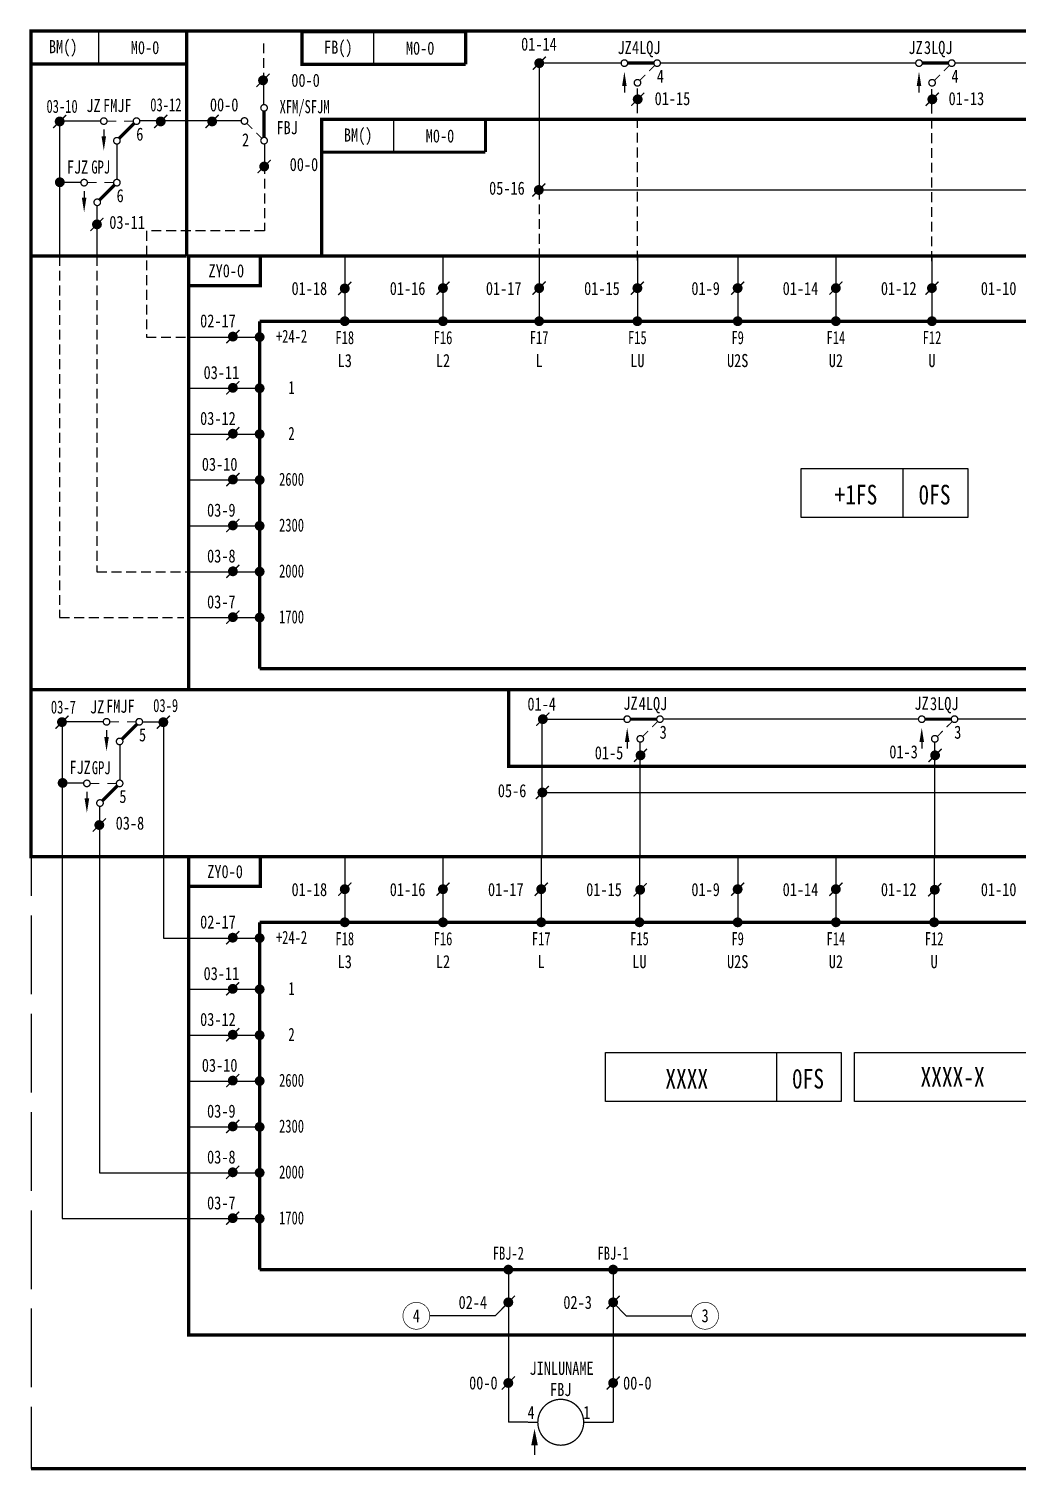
# Model space of a CAD drawing. Header units: millimetres. Extents: x -451 to 0, y -220 to 0.
# Drawn here: x -451.1 to -300.1, y -219.7 to 0.3 of the extents above; entities that cross this region are included whole.
import ezdxf
from ezdxf.enums import TextEntityAlignment as Align

# ---------------------------------------------------------------- set-up
doc = ezdxf.new("R2010")
doc.units = ezdxf.units.MM
doc.linetypes.add('ACAD_ISO02W100', pattern=[15, 12, -3])
doc.linetypes.add('DASHEDX2', pattern=[1.5, 1, -0.5])
for name, color, linetype in [('define', 7, 'Continuous'), ('hide', 7, 'Continuous'), ('tie', 7, 'Continuous')]:
    doc.layers.add(name, color=color, linetype=linetype)

# ---------------------------------------------------------------- blocks, each defined once
blk = doc.blocks.new('JS')
at = {"const_width": 0.75}
blk.add_lwpolyline([(-0.375, 0, -1), (0.375, 0, -1)], format="xyb", close=True, dxfattribs=at)
at = {"width": 0.7}
blk.add_attdef('Z20', text='', height=2, dxfattribs=at).set_placement((0, 1.5), align=Align.CENTER)
blk = doc.blocks.new('JTX')
at = {"const_width": 0.2}
blk.add_lwpolyline([(0, -2.5), (0, -4)], dxfattribs=at)
blk.add_solid([(-0.5, -2.5), (0.5, -2.5), (0, 0)])
blk = doc.blocks.new('JX')
at = {"const_width": 0.75}
blk.add_lwpolyline([(-0.375, 0, 1), (0.375, 0, 1)], format="xyb", close=True, dxfattribs=at)
at = {"width": 0.7}
blk.add_attdef('Z20', text='', height=2, dxfattribs=at).set_placement((0, -3.5), align=Align.CENTER)

msp = doc.modelspace()

# ---------------------------------------------------------------- linework, layer by layer
at = {"color": 7}
for p, q in [((-440.37, -5), (-440.37, 0)), ((-398.36, -5.09), (-398.36, -0.09)), ((-395.33, -18.49), (-395.33, -13.49)), ((-247.52, -13.49), (-378.04, -13.49)), ((-373.08, -24.26), (-285.64, -24.26)), ((-402.82, -34.29), (-402.82, -44.29)), ((-387.82, -34.29), (-387.82, -44.29)), ((-373.14, -34.29), (-373.14, -44.29)), ((-358.14, -34.29), (-358.14, -44.29)), ((-342.82, -34.29), (-342.82, -44.29)), ((-327.82, -34.29), (-327.82, -44.29)), ((-313.15, -34.29), (-313.15, -44.29)), ((-333.12, -66.76), (-307.69, -66.76)), ((-333.12, -74.26), (-333.12, -66.76)), ((-317.6, -66.76), (-317.6, -74.26)), ((-307.69, -66.76), (-307.69, -74.26)), ((-307.69, -74.26), (-333.12, -74.26)), ((-372.66, -116.22), (-285.21, -116.22)), ((-402.82, -126.03), (-402.82, -136.03)), ((-387.82, -126.03), (-387.82, -136.03)), ((-372.82, -126.03), (-372.82, -136.03)), ((-357.82, -126.03), (-357.82, -136.03)), ((-342.82, -126.03), (-342.82, -136.03)), ((-327.82, -126.03), (-327.82, -136.03)), ((-312.82, -126.03), (-312.82, -136.03)), ((-363, -155.9), (-327, -155.9)), ((-363, -163.4), (-363, -155.9)), ((-336.91, -155.9), (-336.91, -163.4)), ((-327, -155.9), (-327, -163.4)), ((-327, -163.4), (-363, -163.4)), ((-377.84, -189.04), (-377.84, -203.04)), ((-361.84, -189.04), (-361.84, -203.04)), ((-377.84, -194.04), (-379.84, -196.09)), ((-361.84, -194.04), (-359.84, -196.09)), ((-379.84, -196.09), (-389.84, -196.09)), ((-359.84, -196.09), (-349.84, -196.09)), ((-377.84, -203.04), (-377.84, -212.34)), ((-361.84, -203.04), (-361.84, -212.34)), ((-374.84, -212.34), (-377.84, -212.34)), ((-364.84, -212.34), (-361.84, -212.34))]:
    msp.add_line(p, q, dxfattribs=at)
at = {"linetype": 'DASHEDX2', "ltscale": 1.5}
for p, q in [((-415.16, -7.89), (-415.16, -1.31)), ((-358.14, -35.04), (-358.14, -8.32)), ((-313.15, -35.11), (-313.15, -8.32)), ((-373.14, -24.21), (-373.14, -34.42))]:
    msp.add_line(p, q, dxfattribs=at)
for p, q in [((-315.61, -4.9), (-354.62, -4.9)), ((-264.02, -4.9), (-309.65, -4.9)), ((-415.09, -17.19), (-415.09, -20.55)), ((-426.6, -46.71), (-415.63, -46.71)), ((-426.66, -54.52), (-415.63, -54.52)), ((-426.66, -61.52), (-415.63, -61.52)), ((-426.66, -68.52), (-415.63, -68.52)), ((-426.66, -75.52), (-415.63, -75.52)), ((-426.66, -82.52), (-415.63, -82.52)), ((-426.66, -89.52), (-415.63, -89.52)), ((-315.18, -105.03), (-354.2, -105.03)), ((-263.6, -105.03), (-309.22, -105.03)), ((-357.71, -126.12), (-357.71, -108.46)), ((-312.73, -126.12), (-312.73, -108.46)), ((-426.6, -138.44), (-415.63, -138.44)), ((-426.66, -146.26), (-415.63, -146.26)), ((-426.66, -153.26), (-415.63, -153.26)), ((-426.66, -160.26), (-415.63, -160.26)), ((-426.66, -167.26), (-415.63, -167.26)), ((-426.66, -174.26), (-415.63, -174.26)), ((-426.66, -181.26), (-415.63, -181.26))]:
    msp.add_line(p, q)
at = {"color": 7, "linetype": 'DASHEDX2', "ltscale": 1.5}
msp.add_line((-415.24, -7.89), (-415.24, -7.1), dxfattribs=at)
at = {"color": 7}
for points, const_width in [([(-100.9, 0), (-100.9, -219.4), (-450.73, -219.4)], 0.5), ([(-426.98, 0.08), (-426.98, -34.34)], 0.5), ([(-409.36, -0.09), (-384.36, -0.09), (-384.36, -5.09)], 0.5), ([(-409.36, -0.09), (-409.36, -5.09), (-384.36, -5.09)], 0.5), ([(-247.52, -0.31), (-247.52, -13.49), (-406.33, -13.49), (-406.33, -34.34)], 0.5), ([(-374.11, -5.9), (-372.11, -3.9)], 0.2), ([(-416.31, -8.52), (-414.31, -6.52)], 0.2), ([(-359.62, -4.9), (-355.62, -4.9)], 0.5), ([(-355.47, -5.25), (-356.32, -6.1)], 0.15), ([(-314.63, -4.9), (-310.63, -4.9)], 0.5), ([(-310.48, -5.25), (-311.33, -6.1)], 0.15), ([(-356.92, -6.7), (-357.76, -7.54)], 0.15), ([(-311.93, -6.7), (-312.78, -7.54)], 0.15), ([(-359.08, -11.42), (-357.08, -9.42)], 0.2), ([(-314.1, -11.42), (-312.1, -9.42)], 0.2), ([(-447.36, -14.8), (-445.36, -12.8)], 0.2), ([(-431.92, -14.8), (-429.92, -12.8)], 0.2), ([(-424.08, -14.8), (-422.08, -12.8)], 0.2), ([(-439.12, -13.75), (-437.72, -13.75)], 0.15), ([(-434.97, -14.1), (-437.27, -16.39)], 0.5), ([(-436.52, -13.75), (-435.12, -13.75)], 0.15), ([(-378.04, -13.49), (-406.33, -13.49), (-406.33, -34.36)], 0.5), ([(-406.33, -13.49), (-381.33, -13.49), (-381.33, -18.49)], 0.5), ([(-406.33, -13.49), (-406.33, -18.49), (-381.33, -18.49)], 0.5), ([(-416.13, -21.68), (-414.13, -19.68)], 0.2), ([(-442.12, -23.14), (-440.72, -23.14)], 0.15), ([(-437.97, -23.49), (-440.26, -25.79)], 0.5), ([(-439.52, -23.14), (-438.12, -23.14)], 0.15), ([(-374.19, -25.26), (-372.19, -23.26)], 0.2), ([(-441.67, -30.51), (-439.67, -28.51)], 0.2), ([(-415.72, -34.34), (-415.72, -38.86), (-426.59, -38.86)], 0.5), ([(-247.1, -100.53), (-247.1, -112.21), (-377.79, -112.21), (-377.79, -100.46)], 0.5), ([(-447, -106.48), (-445, -104.48)], 0.2), ([(-438.7, -105.43), (-437.3, -105.43)], 0.15), ([(-434.55, -105.79), (-436.84, -108.08)], 0.5), ([(-436.1, -105.43), (-434.7, -105.43)], 0.15), ([(-431.52, -106.49), (-429.52, -104.49)], 0.2), ([(-373.57, -106.03), (-371.57, -104.03)], 0.2), ([(-359.19, -105.03), (-355.19, -105.03)], 0.5), ([(-355.05, -105.39), (-355.89, -106.23)], 0.15), ([(-314.21, -105.03), (-310.21, -105.03)], 0.5), ([(-310.06, -105.39), (-310.91, -106.23)], 0.15), ([(-356.49, -106.83), (-357.34, -107.68)], 0.15), ([(-311.51, -106.83), (-312.35, -107.68)], 0.15), ([(-358.66, -111.55), (-356.66, -109.55)], 0.2), ([(-313.67, -111.55), (-311.67, -109.55)], 0.2), ([(-441.7, -114.83), (-440.3, -114.83)], 0.15), ([(-437.55, -115.18), (-439.84, -117.47)], 0.5), ([(-439.1, -114.83), (-437.7, -114.83)], 0.15), ([(-373.65, -117.22), (-371.65, -115.22)], 0.2), ([(-441.3, -122.19), (-439.3, -120.19)], 0.2), ([(-200.82, -126.03), (-200.82, -199.04), (-426.66, -199.04), (-426.66, -126.03), (-200.82, -126.03)], 0.5), ([(-415.72, -126.03), (-415.72, -130.55), (-426.59, -130.55)], 0.5), ([(-415.82, -136.03), (-227.82, -136.03)], 0.5), ([(-415.82, -189.04), (-415.82, -136.03)], 0.5), ([(-415.82, -189.04), (-227.82, -189.04)], 0.5), ([(-373.34, -212.34), (-374.84, -212.34)], 0.2), ([(-366.34, -212.34), (-364.84, -212.34)], 0.2)]:
    msp.add_lwpolyline(points, dxfattribs=dict(at, const_width=const_width))
for points, const_width in [([(-373.49, -4.9, 1), (-372.74, -4.9, 1)], 0.75), ([(-360.62, -4.9, 1), (-359.62, -4.9, 1)], 0.2), ([(-355.62, -4.9, 1), (-354.62, -4.9, 1)], 0.2), ([(-315.63, -4.9, 1), (-314.63, -4.9, 1)], 0.2), ([(-310.63, -4.9, 1), (-309.63, -4.9, 1)], 0.2), ([(-415.68, -7.52, 1), (-414.93, -7.52, 1)], 0.75), ([(-358.62, -7.9, 1), (-357.62, -7.9, 1)], 0.2), ([(-313.63, -7.9, 1), (-312.63, -7.9, 1)], 0.2), ([(-358.46, -10.42, 1), (-357.71, -10.42, 1)], 0.75), ([(-313.47, -10.42, 1), (-312.72, -10.42, 1)], 0.75), ([(-446.73, -13.8, 1), (-445.98, -13.8, 1)], 0.75), ([(-440.12, -13.75, 1), (-439.12, -13.75, 1)], 0.2), ([(-435.12, -13.75, 1), (-434.12, -13.75, 1)], 0.2), ([(-431.3, -13.8, 1), (-430.55, -13.8, 1)], 0.75), ([(-423.45, -13.8, 1), (-422.7, -13.8, 1)], 0.75), ([(-438.12, -16.75, 1), (-437.12, -16.75, 1)], 0.2), ([(-415.5, -20.68, 1), (-414.75, -20.68, 1)], 0.75), ([(-445.96, -23.08, -1), (-446.71, -23.08, -1)], 0.75), ([(-443.12, -23.14, 1), (-442.12, -23.14, 1)], 0.2), ([(-438.12, -23.14, 1), (-437.12, -23.14, 1)], 0.2), ([(-373.56, -24.26, 1), (-372.81, -24.26, 1)], 0.75), ([(-441.12, -26.14, 1), (-440.12, -26.14, 1)], 0.2), ([(-441.04, -29.51, 1), (-440.29, -29.51, 1)], 0.75), ([(-446.38, -105.48, 1), (-445.63, -105.48, 1)], 0.75), ([(-439.7, -105.43, 1), (-438.7, -105.43, 1)], 0.2), ([(-434.7, -105.43, 1), (-433.7, -105.43, 1)], 0.2), ([(-430.9, -105.49, 1), (-430.15, -105.49, 1)], 0.75), ([(-372.95, -105.03, 1), (-372.2, -105.03, 1)], 0.75), ([(-360.19, -105.03, 1), (-359.19, -105.03, 1)], 0.2), ([(-355.19, -105.03, 1), (-354.19, -105.03, 1)], 0.2), ([(-315.21, -105.03, 1), (-314.21, -105.03, 1)], 0.2), ([(-310.21, -105.03, 1), (-309.21, -105.03, 1)], 0.2), ([(-358.19, -108.03, 1), (-357.19, -108.03, 1)], 0.2), ([(-313.21, -108.03, 1), (-312.21, -108.03, 1)], 0.2), ([(-437.7, -108.43, 1), (-436.7, -108.43, 1)], 0.2), ([(-358.03, -110.55, 1), (-357.28, -110.55, 1)], 0.75), ([(-313.05, -110.55, 1), (-312.3, -110.55, 1)], 0.75), ([(-445.53, -114.76, -1), (-446.28, -114.76, -1)], 0.75), ([(-442.7, -114.83, 1), (-441.7, -114.83, 1)], 0.2), ([(-437.7, -114.83, 1), (-436.7, -114.83, 1)], 0.2), ([(-373.02, -116.22, 1), (-372.27, -116.22, 1)], 0.75), ([(-440.7, -117.83, 1), (-439.7, -117.83, 1)], 0.2), ([(-440.68, -121.19, 1), (-439.93, -121.19, 1)], 0.75), ([(-389.84, -196.09, -1), (-393.94, -196.09, -1)], 0.1), ([(-345.74, -196.09, -1), (-349.84, -196.09, -1)], 0.1), ([(-366.34, -212.34, -1), (-373.34, -212.34, -1)], 0.2)]:
    msp.add_lwpolyline(points, format="xyb", close=True, dxfattribs=dict(at, const_width=const_width))
for points, const_width in [([(-450.76, -5.04), (-427, -5.04)], 0.5), ([(-415.14, -16.23), (-415.14, -12.23)], 0.5), ([(-416.94, -14.93), (-417.78, -14.09)], 0.15), ([(-415.49, -16.38), (-416.34, -15.53)], 0.15), ([(-426.98, -34.34), (-450.73, -34.34)], 0.5), ([(-403.82, -40.29), (-401.82, -38.29)], 0.2), ([(-388.82, -40.24), (-386.82, -38.24)], 0.2), ([(-374.14, -40.24), (-372.14, -38.24)], 0.2), ([(-359.14, -40.24), (-357.14, -38.24)], 0.2), ([(-343.82, -40.24), (-341.82, -38.24)], 0.2), ([(-328.82, -40.24), (-326.82, -38.24)], 0.2), ([(-314.15, -40.24), (-312.15, -38.24)], 0.2), ([(-420.91, -47.64), (-418.91, -45.64)], 0.2), ([(-420.91, -55.46), (-418.91, -53.46)], 0.2), ([(-420.91, -62.46), (-418.91, -60.46)], 0.2), ([(-420.91, -69.46), (-418.91, -67.46)], 0.2), ([(-420.91, -76.46), (-418.91, -74.46)], 0.2), ([(-420.91, -83.46), (-418.91, -81.46)], 0.2), ([(-420.91, -90.46), (-418.91, -88.46)], 0.2), ([(-426.55, -126.03), (-450.82, -126.03)], 0.5), ([(-403.82, -131.98), (-401.82, -129.98)], 0.2), ([(-388.82, -131.98), (-386.82, -129.98)], 0.2), ([(-373.82, -131.98), (-371.82, -129.98)], 0.2), ([(-358.71, -132.07), (-356.71, -130.07)], 0.2), ([(-343.82, -131.98), (-341.82, -129.98)], 0.2), ([(-328.82, -131.98), (-326.82, -129.98)], 0.2), ([(-313.73, -132.07), (-311.73, -130.07)], 0.2), ([(-420.93, -139.38), (-418.93, -137.38)], 0.2), ([(-420.93, -147.19), (-418.93, -145.19)], 0.2), ([(-420.93, -154.19), (-418.93, -152.19)], 0.2), ([(-420.93, -161.19), (-418.93, -159.19)], 0.2), ([(-420.93, -168.19), (-418.93, -166.19)], 0.2), ([(-420.93, -175.19), (-418.93, -173.19)], 0.2), ([(-420.93, -182.19), (-418.93, -180.19)], 0.2), ([(-378.84, -195.04), (-376.84, -193.04)], 0.2), ([(-362.84, -195.04), (-360.84, -193.04)], 0.2), ([(-378.84, -207.34), (-376.84, -205.34)], 0.2), ([(-362.84, -207.34), (-360.84, -205.34)], 0.2)]:
    msp.add_lwpolyline(points, dxfattribs=dict(const_width=const_width))
for points in [[(-360.49, -4.92), (-373.14, -4.92), (-373.14, -24.24)], [(-415.16, -11.23), (-415.16, -7.43)], [(-440.11, -13.75), (-446.38, -13.75), (-446.38, -34.35)], [(-418.62, -13.7), (-434.14, -13.7)], [(-437.62, -17.26), (-437.62, -22.64)], [(-443.06, -23.13), (-446.37, -23.13)], [(-440.68, -26.65), (-440.68, -34.36)], [(-439.69, -105.44), (-445.96, -105.44), (-445.96, -126.03)], [(-433.7, -105.43), (-430.52, -105.43), (-430.52, -126.1)], [(-360.07, -105.06), (-372.71, -105.06), (-372.71, -125.71)], [(-437.19, -108.94), (-437.19, -114.33)], [(-442.64, -114.81), (-445.94, -114.81)], [(-440.26, -118.34), (-440.26, -126.04)], [(-445.96, -126.03), (-445.96, -181.26), (-426.61, -181.26)], [(-440.26, -126.03), (-440.26, -174.26), (-426.66, -174.26)], [(-430.52, -126.03), (-430.52, -138.44), (-426.21, -138.44)]]:
    msp.add_lwpolyline(points)
for points in [[(-360.12, -6.2, 0, 0.7, 0), (-360.12, -8.4, 0.7, 0.7, 0)], [(-315.13, -6.2, 0, 0.7, 0), (-315.13, -8.4, 0.7, 0.7, 0)], [(-439.62, -18.25, 0, 0.7, 0), (-439.62, -16.05, 0.7, 0.7, 0)], [(-442.62, -27.64, 0, 0.7, 0), (-442.62, -25.44, 0.7, 0.7, 0)], [(-439.2, -109.93, 0, 0.7, 0), (-439.2, -107.73, 0.7, 0.7, 0)], [(-359.69, -106.33, 0, 0.7, 0), (-359.69, -108.53, 0.7, 0.7, 0)], [(-314.71, -106.33, 0, 0.7, 0), (-314.71, -108.53, 0.7, 0.7, 0)], [(-442.2, -119.33, 0, 0.7, 0), (-442.2, -117.13, 0.7, 0.7, 0)]]:
    msp.add_lwpolyline(points, format="xyseb", dxfattribs=at)
for points in [[(-360.07, -9.4), (-360.07, -8.4)], [(-315.09, -9.4), (-315.09, -8.4)], [(-439.62, -15.05), (-439.62, -16.05)], [(-442.62, -24.44), (-442.62, -25.44)], [(-439.2, -106.73), (-439.2, -107.73)], [(-359.65, -109.53), (-359.65, -108.53)], [(-314.67, -109.53), (-314.67, -108.53)], [(-442.2, -116.13), (-442.2, -117.13)]]:
    msp.add_lwpolyline(points, dxfattribs=at)
msp.add_lwpolyline([(-417.14, -12.73, 0, 0, 0), (-417.14, -11.73, 0.8, 0, 0), (-417.14, -9.53, 0, 0, 0)], format="xyseb")
for points, const_width in [([(-418.64, -13.73, 1), (-417.64, -13.73, 1)], 0.2), ([(-415.64, -11.73, 1), (-414.64, -11.73, 1)], 0.2), ([(-415.64, -16.73, 1), (-414.64, -16.73, 1)], 0.2), ([(-403.2, -39.29, 1), (-402.45, -39.29, 1)], 0.75), ([(-388.2, -39.24, 1), (-387.45, -39.24, 1)], 0.75), ([(-373.51, -39.24, 1), (-372.76, -39.24, 1)], 0.75), ([(-358.51, -39.24, 1), (-357.76, -39.24, 1)], 0.75), ([(-343.2, -39.24, 1), (-342.45, -39.24, 1)], 0.75), ([(-328.2, -39.24, 1), (-327.45, -39.24, 1)], 0.75), ([(-313.53, -39.24, 1), (-312.78, -39.24, 1)], 0.75), ([(-420.28, -46.64, 1), (-419.53, -46.64, 1)], 0.75), ([(-420.28, -54.46, 1), (-419.53, -54.46, 1)], 0.75), ([(-420.28, -61.46, 1), (-419.53, -61.46, 1)], 0.75), ([(-420.28, -68.46, 1), (-419.53, -68.46, 1)], 0.75), ([(-420.28, -75.46, 1), (-419.53, -75.46, 1)], 0.75), ([(-420.28, -82.46, 1), (-419.53, -82.46, 1)], 0.75), ([(-420.28, -89.46, 1), (-419.53, -89.46, 1)], 0.75), ([(-403.2, -130.98, 1), (-402.45, -130.98, 1)], 0.75), ([(-388.2, -130.98, 1), (-387.45, -130.98, 1)], 0.75), ([(-373.2, -130.98, 1), (-372.45, -130.98, 1)], 0.75), ([(-358.09, -131.07, 1), (-357.34, -131.07, 1)], 0.75), ([(-343.2, -130.98, 1), (-342.45, -130.98, 1)], 0.75), ([(-328.2, -130.98, 1), (-327.45, -130.98, 1)], 0.75), ([(-313.1, -131.07, 1), (-312.35, -131.07, 1)], 0.75), ([(-420.3, -138.38, 1), (-419.55, -138.38, 1)], 0.75), ([(-420.3, -146.19, 1), (-419.55, -146.19, 1)], 0.75), ([(-420.3, -153.19, 1), (-419.55, -153.19, 1)], 0.75), ([(-420.3, -160.19, 1), (-419.55, -160.19, 1)], 0.75), ([(-420.3, -167.19, 1), (-419.55, -167.19, 1)], 0.75), ([(-420.3, -174.19, 1), (-419.55, -174.19, 1)], 0.75), ([(-420.3, -181.19, 1), (-419.55, -181.19, 1)], 0.75), ([(-378.22, -194.04, 1), (-377.47, -194.04, 1)], 0.75), ([(-362.22, -194.04, 1), (-361.47, -194.04, 1)], 0.75), ([(-378.22, -206.34, 1), (-377.47, -206.34, 1)], 0.75), ([(-362.22, -206.34, 1), (-361.47, -206.34, 1)], 0.75)]:
    msp.add_lwpolyline(points, format="xyb", close=True, dxfattribs=dict(const_width=const_width))
at = {"linetype": 'DASHEDX2', "ltscale": 1.5}
for points in [[(-415.09, -20.3), (-415.09, -30.52), (-433.12, -30.52), (-433.12, -46.71), (-426.91, -46.71)], [(-446.38, -34.35), (-446.38, -89.52), (-427.39, -89.52)], [(-440.68, -34.34), (-440.68, -82.52), (-426.66, -82.52)]]:
    msp.add_lwpolyline(points, dxfattribs=at)
at = {"color": 7, "const_width": 0.5}
msp.add_lwpolyline([(-200.82, -100.53), (-426.66, -100.53), (-426.66, -34.34), (-200.82, -34.34)], close=True, dxfattribs=at)
at = {"color": 7, "linetype": 'DASHEDX2', "ltscale": 1.5, "const_width": 0.5}
for points in [[(-415.82, -44.29), (-227.82, -44.29)], [(-415.82, -97.31), (-415.82, -44.29)], [(-415.82, -97.31), (-227.82, -97.31)]]:
    msp.add_lwpolyline(points, dxfattribs=at)
msp.add_lwpolyline([(-325, -155.88), (-295, -155.88), (-295, -163.4), (-325, -163.4)], close=True)
at = {"layer": 'define', "const_width": 0.5}
for points in [[(-217.72, 0), (-450.73, 0), (-450.73, -100.53)], [(-200.82, -100.53), (-200.82, -126.03), (-450.73, -126.03), (-450.73, -100.53), (-200.82, -100.53)]]:
    msp.add_lwpolyline(points, dxfattribs=at)
at = {"layer": 'hide', "linetype": 'ACAD_ISO02W100'}
msp.add_lwpolyline([(0, 0), (-450.73, 0), (-450.73, -219.4), (0, -219.4)], close=True, dxfattribs=at)

# ---------------------------------------------------------------- block references
at = {"color": 7}
ref = msp.add_blockref('JX', (-402.82, -44.29), dxfattribs=dict(at, xscale=-1))
ref.add_attrib('Z20', 'F18', dxfattribs={"height": 2, "width": 0.7}).set_placement((-402.82, -47.79), align=Align.CENTER)
ref = msp.add_blockref('JX', (-387.82, -44.29), dxfattribs=dict(at, xscale=-1))
ref.add_attrib('Z20', 'F16', dxfattribs={"height": 2, "width": 0.7}).set_placement((-387.82, -47.79), align=Align.CENTER)
ref = msp.add_blockref('JX', (-373.14, -44.29), dxfattribs=dict(at, xscale=-1))
ref.add_attrib('Z20', 'F17', dxfattribs={"height": 2, "width": 0.7}).set_placement((-373.14, -47.79), align=Align.CENTER)
ref = msp.add_blockref('JX', (-358.14, -44.29), dxfattribs=dict(at, xscale=-1))
ref.add_attrib('Z20', 'F15', dxfattribs={"height": 2, "width": 0.7}).set_placement((-358.14, -47.79), align=Align.CENTER)
ref = msp.add_blockref('JX', (-342.82, -44.29), dxfattribs=dict(at, xscale=-1))
ref.add_attrib('Z20', 'F9', dxfattribs={"height": 2, "width": 0.7}).set_placement((-342.82, -47.79), align=Align.CENTER)
ref = msp.add_blockref('JX', (-327.82, -44.29), dxfattribs=dict(at, xscale=-1))
ref.add_attrib('Z20', 'F14', dxfattribs={"height": 2, "width": 0.7}).set_placement((-327.82, -47.79), align=Align.CENTER)
ref = msp.add_blockref('JX', (-313.15, -44.29), dxfattribs=dict(at, xscale=-1))
ref.add_attrib('Z20', 'F12', dxfattribs={"height": 2, "width": 0.7}).set_placement((-313.15, -47.79), align=Align.CENTER)
ref = msp.add_blockref('JS', (-415.82, -46.71), dxfattribs=dict(at, xscale=-1))
ref.add_attrib('Z20', '+24-2', dxfattribs={"height": 2, "width": 0.7}).set_placement((-410.95, -47.59), align=Align.CENTER)
ref = msp.add_blockref('JS', (-415.82, -54.52), dxfattribs=dict(at, xscale=-1))
ref.add_attrib('Z20', '1', dxfattribs={"height": 2, "width": 0.7}).set_placement((-410.95, -55.41), align=Align.CENTER)
ref = msp.add_blockref('JS', (-415.82, -61.52), dxfattribs=dict(at, xscale=-1))
ref.add_attrib('Z20', '2', dxfattribs={"height": 2, "width": 0.7}).set_placement((-410.95, -62.41), align=Align.CENTER)
ref = msp.add_blockref('JS', (-415.82, -68.52), dxfattribs=dict(at, xscale=-1))
ref.add_attrib('Z20', '2600', dxfattribs={"height": 2, "width": 0.7}).set_placement((-410.95, -69.41), align=Align.CENTER)
ref = msp.add_blockref('JS', (-415.82, -75.52), dxfattribs=dict(at, xscale=-1))
ref.add_attrib('Z20', '2300', dxfattribs={"height": 2, "width": 0.7}).set_placement((-410.95, -76.41), align=Align.CENTER)
ref = msp.add_blockref('JS', (-415.82, -82.52), dxfattribs=dict(at, xscale=-1))
ref.add_attrib('Z20', '2000', dxfattribs={"height": 2, "width": 0.7}).set_placement((-410.95, -83.41), align=Align.CENTER)
ref = msp.add_blockref('JS', (-415.82, -89.52), dxfattribs=dict(at, xscale=-1))
ref.add_attrib('Z20', '1700', dxfattribs={"height": 2, "width": 0.7}).set_placement((-410.95, -90.41), align=Align.CENTER)
ref = msp.add_blockref('JX', (-402.82, -136.03), dxfattribs=dict(at, xscale=-1))
ref.add_attrib('Z20', 'F18', dxfattribs={"height": 2, "width": 0.7}).set_placement((-402.82, -139.53), align=Align.CENTER)
ref = msp.add_blockref('JX', (-387.82, -136.03), dxfattribs=dict(at, xscale=-1))
ref.add_attrib('Z20', 'F16', dxfattribs={"height": 2, "width": 0.7}).set_placement((-387.82, -139.53), align=Align.CENTER)
ref = msp.add_blockref('JX', (-372.82, -136.03), dxfattribs=dict(at, xscale=-1))
ref.add_attrib('Z20', 'F17', dxfattribs={"height": 2, "width": 0.7}).set_placement((-372.82, -139.53), align=Align.CENTER)
ref = msp.add_blockref('JX', (-357.82, -136.03), dxfattribs=dict(at, xscale=-1))
ref.add_attrib('Z20', 'F15', dxfattribs={"height": 2, "width": 0.7}).set_placement((-357.82, -139.53), align=Align.CENTER)
ref = msp.add_blockref('JX', (-342.82, -136.03), dxfattribs=dict(at, xscale=-1))
ref.add_attrib('Z20', 'F9', dxfattribs={"height": 2, "width": 0.7}).set_placement((-342.82, -139.53), align=Align.CENTER)
ref = msp.add_blockref('JX', (-327.82, -136.03), dxfattribs=dict(at, xscale=-1))
ref.add_attrib('Z20', 'F14', dxfattribs={"height": 2, "width": 0.7}).set_placement((-327.82, -139.53), align=Align.CENTER)
ref = msp.add_blockref('JX', (-312.82, -136.03), dxfattribs=dict(at, xscale=-1))
ref.add_attrib('Z20', 'F12', dxfattribs={"height": 2, "width": 0.7}).set_placement((-312.82, -139.53), align=Align.CENTER)
ref = msp.add_blockref('JS', (-415.82, -138.44), dxfattribs=dict(at, xscale=-1))
ref.add_attrib('Z20', '+24-2', dxfattribs={"height": 2, "width": 0.7}).set_placement((-410.95, -139.33), align=Align.CENTER)
ref = msp.add_blockref('JS', (-415.82, -146.26), dxfattribs=dict(at, xscale=-1))
ref.add_attrib('Z20', '1', dxfattribs={"height": 2, "width": 0.7}).set_placement((-410.95, -147.14), align=Align.CENTER)
ref = msp.add_blockref('JS', (-415.82, -153.26), dxfattribs=dict(at, xscale=-1))
ref.add_attrib('Z20', '2', dxfattribs={"height": 2, "width": 0.7}).set_placement((-410.95, -154.14), align=Align.CENTER)
ref = msp.add_blockref('JS', (-415.82, -160.26), dxfattribs=dict(at, xscale=-1))
ref.add_attrib('Z20', '2600', dxfattribs={"height": 2, "width": 0.7}).set_placement((-410.95, -161.14), align=Align.CENTER)
ref = msp.add_blockref('JS', (-415.82, -167.26), dxfattribs=dict(at, xscale=-1))
ref.add_attrib('Z20', '2300', dxfattribs={"height": 2, "width": 0.7}).set_placement((-410.95, -168.14), align=Align.CENTER)
ref = msp.add_blockref('JS', (-415.82, -174.26), dxfattribs=dict(at, xscale=-1))
ref.add_attrib('Z20', '2000', dxfattribs={"height": 2, "width": 0.7}).set_placement((-410.95, -175.14), align=Align.CENTER)
ref = msp.add_blockref('JS', (-415.82, -181.26), dxfattribs=dict(at, xscale=-1))
ref.add_attrib('Z20', '1700', dxfattribs={"height": 2, "width": 0.7}).set_placement((-410.95, -182.14), align=Align.CENTER)
ref = msp.add_blockref('JS', (-377.84, -189.04), dxfattribs=dict(at, xscale=-1))
ref.add_attrib('Z20', 'FBJ-2', dxfattribs={"height": 2, "width": 0.7}).set_placement((-377.84, -187.54), align=Align.CENTER)
ref = msp.add_blockref('JS', (-361.84, -189.04), dxfattribs=dict(at, xscale=-1))
ref.add_attrib('Z20', 'FBJ-1', dxfattribs={"height": 2, "width": 0.7}).set_placement((-361.84, -187.54), align=Align.CENTER)
at = {"color": 7, "xscale": -1}
msp.add_blockref('JTX', (-373.84, -213.34), dxfattribs=at)

# ---------------------------------------------------------------- texts
at = {"color": 4}
for s, width, p in [('BM()', 0.8, (-445.82, -2.54)), ('M0-0', 0.8, (-433.32, -2.54)), ('FB()', 0.8, (-403.81, -2.63)), ('M0-0', 0.8, (-391.31, -2.63)), ('XFM/SFJM', 0.7, (-408.96, -11.71)), ('BM()', 0.8, (-400.78, -16.03)), ('M0-0', 0.8, (-388.28, -16.03)), ('ZY0-0', 0.8, (-420.91, -36.61))]:
    msp.add_text(s, height=2, dxfattribs=dict(at, width=width)).set_placement(p, align=Align.MIDDLE)
at = {"color": 7, "width": 0.8}
for s, height, p in [('01-14', 2, (-373.17, -3)), ('FBJ', 2, (-411.62, -15.75)), ('05-16', 2, (-378.06, -24.98)), ('L3', 2, (-402.82, -51.29)), ('L2', 2, (-387.82, -51.29)), ('L', 2, (-373.14, -51.29)), ('LU', 2, (-358.14, -51.29)), ('U2S', 2, (-342.82, -51.29)), ('U2', 2, (-327.82, -51.29)), ('U', 2, (-313.15, -51.29)), ('+1FS', 3, (-324.76, -72.26)), ('L3', 2, (-402.82, -143.03)), ('L2', 2, (-387.82, -143.03)), ('L', 2, (-372.82, -143.03)), ('LU', 2, (-357.82, -143.03)), ('U2S', 2, (-342.82, -143.03)), ('U2', 2, (-327.82, -143.03)), ('U', 2, (-312.82, -143.03)), ('FBJ', 2, (-369.84, -208.34))]:
    msp.add_text(s, height=height, dxfattribs=at).set_placement(p, align=Align.CENTER)
at = {"color": 4, "width": 0.8}
for s, p in [('JZ', (-358.99, -3.51)), ('JZ', (-314.56, -3.51)), ('JZ', (-440.11, -12.36)), ('FJZ', (-442, -21.76))]:
    msp.add_text(s, height=2, dxfattribs=at).set_placement(p, align=Align.RIGHT)
at = {"color": 7}
for s, width, p in [('4LQJ', 0.8, (-358.96, -3.51)), ('3LQJ', 0.8, (-314.37, -3.51)), ('FMJF', 0.8, (-439.73, -12.36)), ('2', 0.8, (-418.51, -17.61)), ('GPJ', 0.7, (-441.52, -21.76)), ('01-18', 0.8, (-410.95, -40.29)), ('01-16', 0.8, (-395.95, -40.29)), ('01-17', 0.8, (-381.27, -40.29)), ('01-15', 0.8, (-366.27, -40.29)), ('01-9', 0.8, (-349.89, -40.29)), ('01-14', 0.8, (-335.95, -40.29)), ('01-12', 0.8, (-320.95, -40.29)), ('01-10', 0.8, (-305.69, -40.29)), ('02-17', 0.8, (-424.91, -45.24)), ('03-11', 0.8, (-424.38, -53.12)), ('03-12', 0.8, (-424.91, -60.12)), ('03-10', 0.8, (-424.65, -67.12)), ('03-9', 0.8, (-423.85, -74.12)), ('03-8', 0.8, (-423.85, -81.12)), ('03-7', 0.8, (-423.85, -88.12)), ('FMJF', 0.8, (-439.27, -104.05)), ('4LQJ', 0.8, (-357.93, -103.65)), ('3LQJ', 0.8, (-313.45, -103.65)), ('GPJ', 0.7, (-441.44, -113.44)), ('4', 0.8, (-374.91, -211.84))]:
    msp.add_text(s, height=2, dxfattribs=dict(at, width=width)).set_placement(p)
at = {"color": 4, "width": 0.8}
for p in [(-406.63, -7.52), (-419.06, -11.26), (-406.88, -20.37)]:
    msp.add_text('00-0', height=2, dxfattribs=at).set_placement(p, align=Align.MIDDLE_RIGHT)
at = {"color": 7, "width": 0.8}
for s, p in [('4', (-354.62, -6.9)), ('4', (-309.63, -6.9)), ('6', (-434.12, -15.75)), ('6', (-437.12, -25.14)), ('5', (-433.7, -107.43)), ('3', (-354.19, -107.03)), ('3', (-309.21, -107.03)), ('5', (-436.7, -116.83)), ('4', (-391.89, -196.09)), ('3', (-347.79, -196.09))]:
    msp.add_text(s, height=2, dxfattribs=at).set_placement(p, align=Align.MIDDLE)
at = {"color": 7, "lineweight": -2, "width": 0.7}
msp.add_text('03-10', height=2, dxfattribs=at).set_placement((-443.61, -11.49), align=Align.MIDDLE_RIGHT)
at = {"color": 7}
for s, width, p in [('03-12', 0.7, (-427.76, -11.26)), ('01-15', 0.8, (-350.06, -10.31)), ('01-13', 0.8, (-305.17, -10.31)), ('03-11', 0.8, (-433.34, -29.2))]:
    msp.add_text(s, height=2, dxfattribs=dict(at, width=width)).set_placement(p, align=Align.MIDDLE_RIGHT)
at = {"color": 4, "width": 0.8}
msp.add_text('0FS', height=3, dxfattribs=at).set_placement((-312.76, -72.26), align=Align.CENTER)
at = {"color": 3, "width": 0.8}
for s, p in [('JZ', (-439.55, -104.15)), ('JZ', (-358.1, -103.6)), ('JZ', (-313.65, -103.6)), ('FJZ', (-441.6, -113.38))]:
    msp.add_text(s, height=2, dxfattribs=at).set_placement(p, align=Align.RIGHT)
at = {"color": 5, "width": 0.8}
msp.add_text('ZY0-0', height=2, dxfattribs=at).set_placement((-421.1, -128.31), align=Align.MIDDLE)
at = {"color": 3, "width": 0.8}
for s, p in [('01-18', (-410.95, -132.03)), ('01-16', (-395.95, -132.03)), ('01-9', (-349.89, -132.03)), ('01-14', (-335.95, -132.03)), ('01-10', (-305.69, -132.03)), ('03-11', (-424.38, -144.85)), ('03-12', (-424.91, -151.85)), ('03-10', (-424.65, -158.85)), ('03-9', (-423.85, -165.85))]:
    msp.add_text(s, height=2, dxfattribs=at).set_placement(p)
at = {"color": 6, "width": 0.8}
for s, p in [('0FS', (-332.08, -161.4)), ('XXXX', (-350.6, -161.4))]:
    msp.add_text(s, height=3, dxfattribs=at).set_placement(p, align=Align.CENTER)
msp.add_text('XXXX-X', height=3, dxfattribs=at).set_placement((-310, -159.64), align=Align.MIDDLE)
at = {"color": 3, "width": 0.8}
msp.add_text('JINLUNAME', height=2, dxfattribs=at).set_placement((-369.71, -205.1), align=Align.CENTER)
at = {"color": 7, "width": 0.8}
msp.add_text('1', height=2, dxfattribs=at).set_placement((-365.31, -211.84), align=Align.RIGHT)
at = {"layer": 'tie', "color": 3, "lineweight": -2, "width": 0.7}
msp.add_text('03-7', height=2, dxfattribs=at).set_placement((-443.89, -103.18), align=Align.MIDDLE_RIGHT)
at = {"layer": 'tie', "color": 3}
for s, width, p in [('03-9', 0.7, (-428.27, -102.94)), ('01-5', 0.8, (-360.29, -110.16)), ('01-3', 0.8, (-315.31, -110.01)), ('03-8', 0.8, (-433.45, -120.89))]:
    msp.add_text(s, height=2, dxfattribs=dict(at, width=width)).set_placement(p, align=Align.MIDDLE_RIGHT)
at = {"layer": 'tie', "color": 3, "width": 0.8}
for s, p in [('01-4', (-372.75, -103.71)), ('05-6', (-377.27, -116.94))]:
    msp.add_text(s, height=2, dxfattribs=at).set_placement(p, align=Align.CENTER)
for s, p in [('01-17', (-380.95, -132.03)), ('01-15', (-365.95, -132.03)), ('01-12', (-320.95, -132.03)), ('02-17', (-424.91, -136.98)), ('03-8', (-423.85, -172.85)), ('03-7', (-423.85, -179.85)), ('00-0', (-360.32, -207.35))]:
    msp.add_text(s, height=2, dxfattribs=at).set_placement(p)
for s, p in [('02-4', (-385.44, -194.04)), ('02-3', (-369.44, -194.04))]:
    msp.add_text(s, height=2, dxfattribs=at).set_placement(p, align=Align.MIDDLE_LEFT)
msp.add_text('00-0', height=2, dxfattribs=at).set_placement((-379.48, -207.33), align=Align.RIGHT)

doc.saveas('drawing.dxf')
